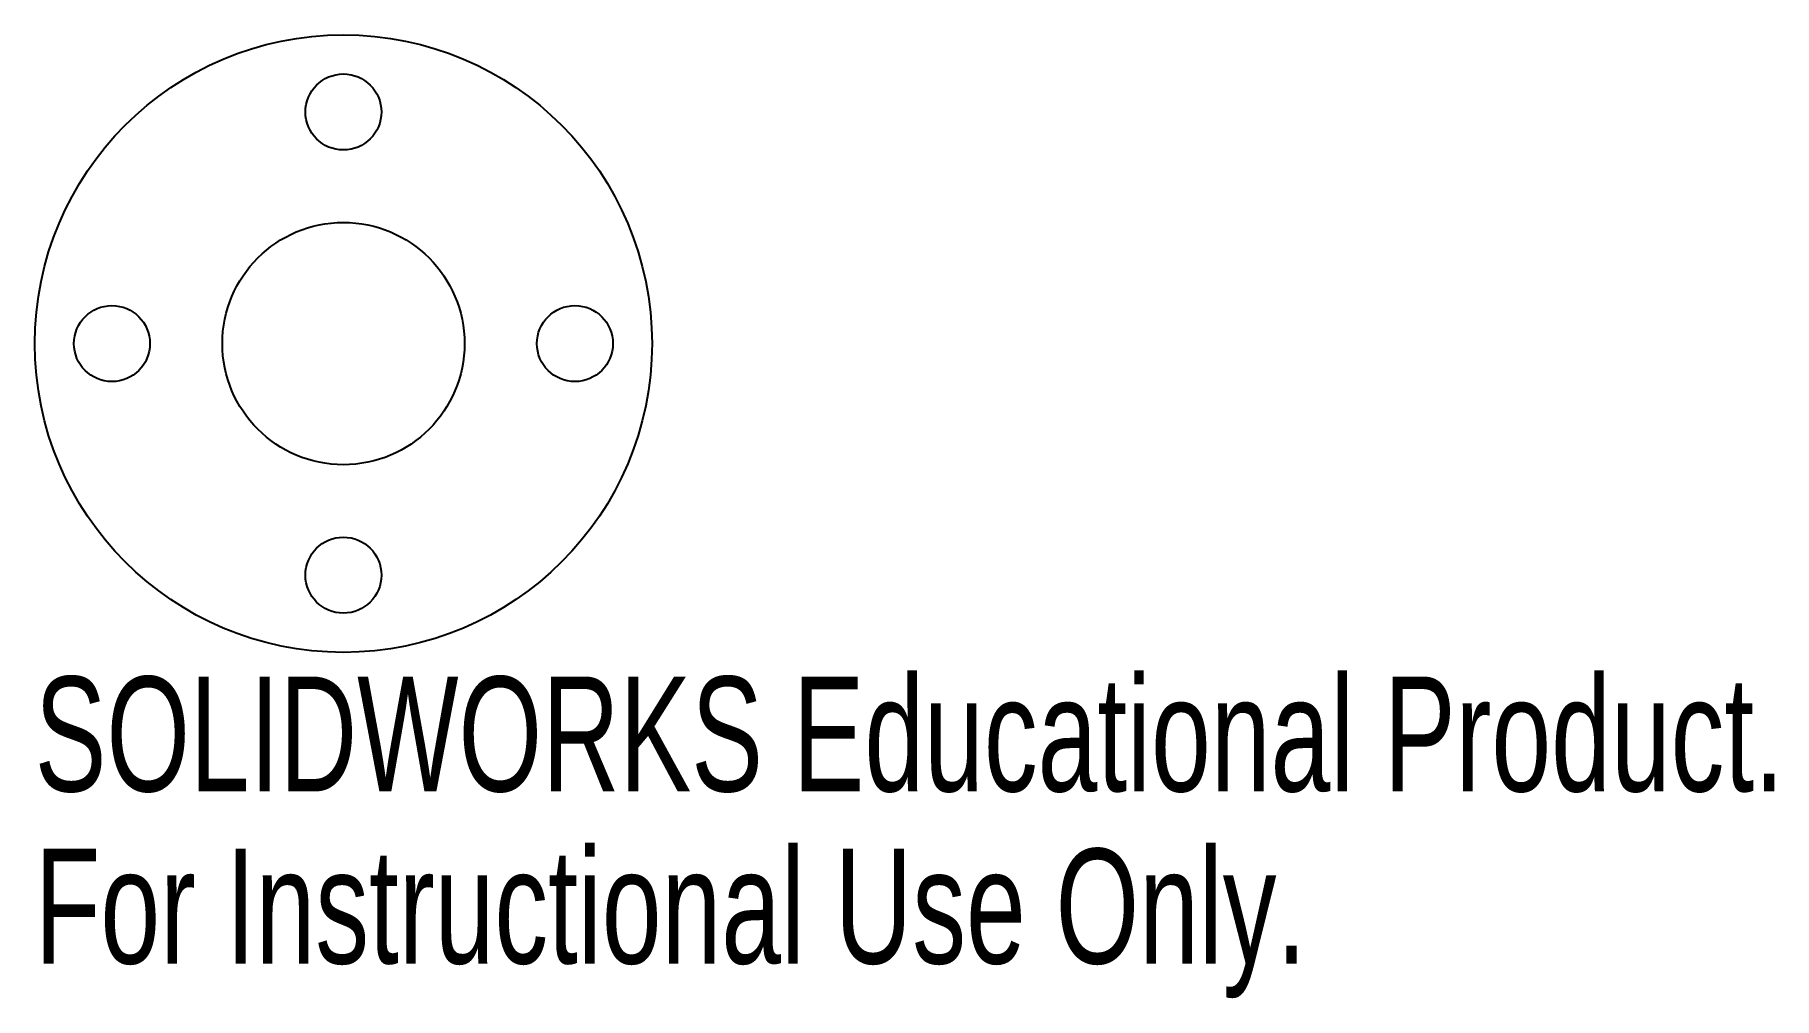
# Model space of a CAD drawing. Header units: millimetres. Extents: x -13 to 60.3, y -27.6 to 13.
import ezdxf

# ---------------------------------------------------------------- set-up
doc = ezdxf.new("R2010")
doc.units = ezdxf.units.MM
doc.styles.add('SLDTEXTSTYLE0', font='TXT', dxfattribs={"width": 0.7})

msp = doc.modelspace()

# ---------------------------------------------------------------- linework, layer by layer
at = {"color": 7, "linetype": 'Continuous', "lineweight": 25}
for centre, radius in [((0, 0), 13), ((0, 9.75), 1.6), ((0, 0), 5.1), ((-9.75, 0), 1.6), ((9.75, 0), 1.6), ((0, -9.75), 1.6)]:
    msp.add_circle(centre, radius, dxfattribs=at)

# ---------------------------------------------------------------- texts
at = {"color": 7, "linetype": 'Continuous', "char_height": 4.83362, "attachment_point": 1, "style": 'SLDTEXTSTYLE0'}
for s, insert in [('SOLIDWORKS Educational Product.', (-13, -14.02)), ('For Instructional Use Only.', (-13, -21.27))]:
    msp.add_mtext(s, dxfattribs=dict(at, insert=insert))

doc.saveas('drawing.dxf')
